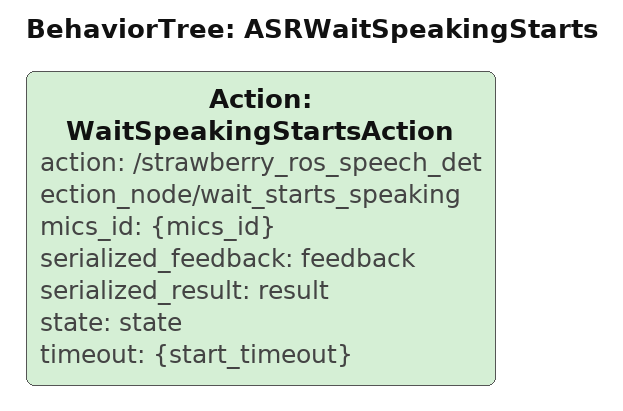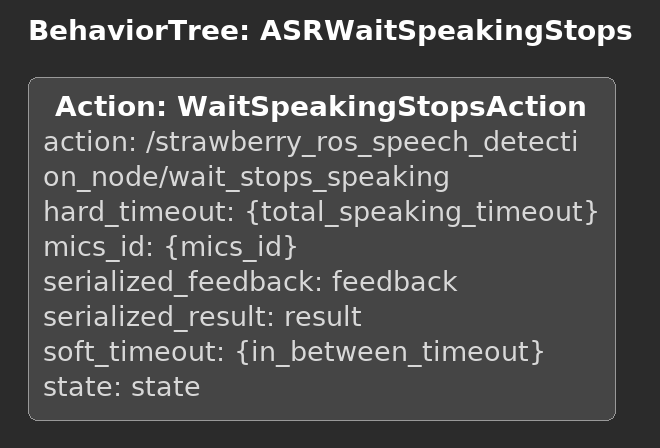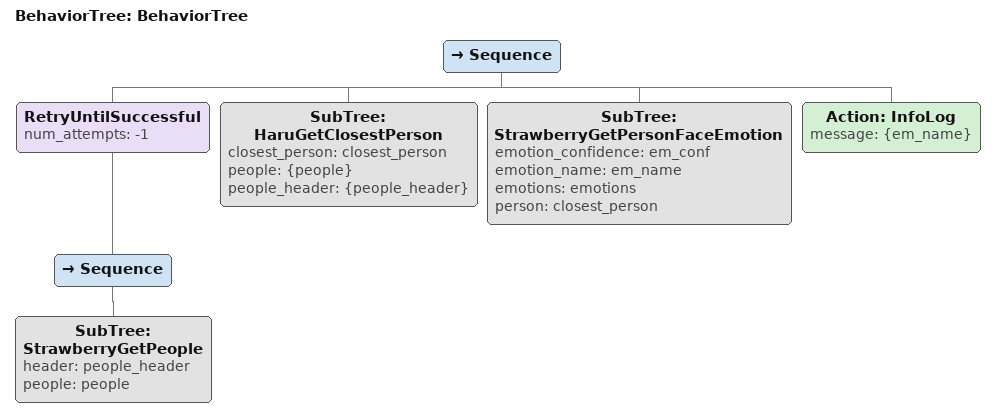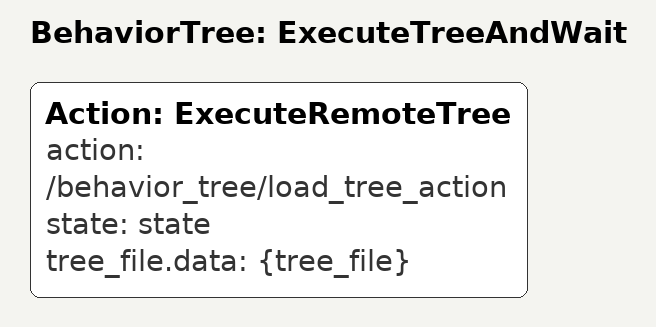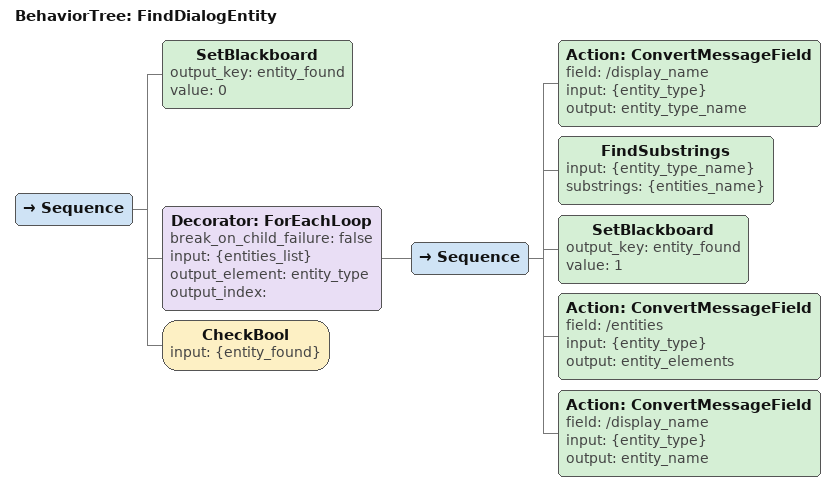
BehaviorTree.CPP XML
<BehaviorTree ID="ASRWaitSpeakingStarts">
    <Action ID="WaitSpeakingStartsAction" action="/strawberry_ros_speech_detection_node/wait_starts_speaking" mics_id="{mics_id}" serialized_feedback="feedback" serialized_result="result" state="state" timeout="{start_timeout}"/>
</BehaviorTree>

<BehaviorTree ID="ASRWaitSpeakingStops">
    <Action ID="WaitSpeakingStopsAction" action="/strawberry_ros_speech_detection_node/wait_stops_speaking" hard_timeout="{total_speaking_timeout}" mics_id="{mics_id}" serialized_feedback="feedback" serialized_result="result" soft_timeout="{in_between_timeout}" state="state"/>
</BehaviorTree>

<BehaviorTree ID="BehaviorTree">
    <Sequence>
        <RetryUntilSuccessful num_attempts="-1">
            <Sequence>
                <SubTree ID="StrawberryGetPeople" header="people_header" people="people"/>
            </Sequence>
        </RetryUntilSuccessful>
        <SubTree ID="HaruGetClosestPerson" closest_person="closest_person" people="{people}" people_header="{people_header}"/>
        <SubTree ID="StrawberryGetPersonFaceEmotion" emotion_confidence="em_conf" emotion_name="em_name" emotions="emotions" person="closest_person"/>
        <Action ID="InfoLog" message="{em_name}"/>
    </Sequence>
</BehaviorTree>

<BehaviorTree ID="ExecuteTreeAndWait">
    <Action ID="ExecuteRemoteTree" action="/behavior_tree/load_tree_action" state="state" tree_file.data="{tree_file}"/>
</BehaviorTree>

<BehaviorTree ID="FindDialogEntity">
    <Sequence>
        <SetBlackboard output_key="entity_found" value="0"/>
        <Decorator ID="ForEachLoop" break_on_child_failure="false" input="{entities_list}" output_element="entity_type" output_index="">
            <Sequence>
                <Action ID="ConvertMessageField" field="/display_name" input="{entity_type}" output="entity_type_name"/>
                <FindSubstrings input="{entity_type_name}" substrings="{entities_name}"/>
                <SetBlackboard output_key="entity_found" value="1"/>
                <Action ID="ConvertMessageField" field="/entities" input="{entity_type}" output="entity_elements"/>
                <Action ID="ConvertMessageField" field="/display_name" input="{entity_type}" output="entity_name"/>
            </Sequence>
        </Decorator>
        <CheckBool input="{entity_found}"/>
    </Sequence>
</BehaviorTree>
